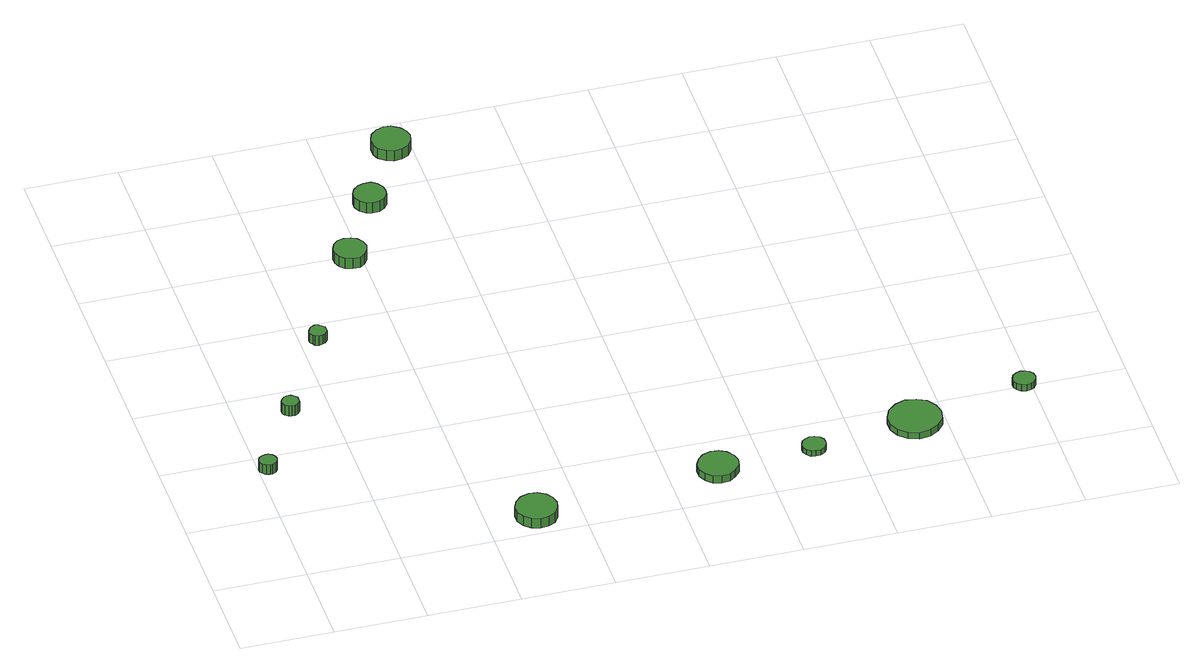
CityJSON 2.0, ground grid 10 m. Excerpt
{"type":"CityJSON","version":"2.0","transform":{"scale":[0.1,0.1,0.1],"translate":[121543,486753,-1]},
"CityObjects":{
"tree1":{"type":"SolitaryVegetationObject","attributes":{"function":"something"},"geometry":[{"type":"MultiSurface","lod":"1","boundaries":[[[0,1,2,3,4,5,6,7,8,9,10,11,12,13,14]],[[15,16,17,18,19,20,21,22,23,24,25,26,27,28,29]],[[0,29,28,1]],[[1,28,27,2]],[[2,27,26,3]],[[3,26,25,4]],[[4,25,24,5]],[[5,24,23,6]],[[6,23,22,7]],[[7,22,21,8]],[[8,21,20,9]],[[9,20,19,10]],[[10,19,18,11]],[[11,18,17,12]],[[12,17,16,13]],[[13,16,15,14]],[[14,15,29,0]]]}]},
"tree2":{"type":"SolitaryVegetationObject","attributes":{"function":"something"},"geometry":[{"type":"MultiSurface","lod":"1","boundaries":[[[30,31,32,33,34,35,36,37,38,39,40,41,42,43,44]],[[45,46,47,48,49,50,51,52,53,54,55,56,57,58,59]],[[30,59,58,31]],[[31,58,57,32]],[[32,57,56,33]],[[33,56,55,34]],[[34,55,54,35]],[[35,54,53,36]],[[36,53,52,37]],[[37,52,51,38]],[[38,51,50,39]],[[39,50,49,40]],[[40,49,48,41]],[[41,48,47,42]],[[42,47,46,43]],[[43,46,45,44]],[[44,45,59,30]]]}]},
"tree3":{"type":"SolitaryVegetationObject","attributes":{"function":"something"},"geometry":[{"type":"MultiSurface","lod":"1","boundaries":[[[60,61,62,63,64,65,66,67,68,69,70,71,72,73,74]],[[75,76,77,78,79,80,81,82,83,84,85,86,87,88,89]],[[60,89,88,61]],[[61,88,87,62]],[[62,87,86,63]],[[63,86,85,64]],[[64,85,84,65]],[[65,84,83,66]],[[66,83,82,67]],[[67,82,81,68]],[[68,81,80,69]],[[69,80,79,70]],[[70,79,78,71]],[[71,78,77,72]],[[72,77,76,73]],[[73,76,75,74]],[[74,75,89,60]]]}]},
"tree4":{"type":"SolitaryVegetationObject","attributes":{"function":"something"},"geometry":[{"type":"MultiSurface","lod":"1","boundaries":[[[90,91,92,93,94,95,96,97,98,99,100,101,102,103,104]],[[105,106,107,108,109,110,111,112,113,114,115,116,117,118,119]],[[90,119,118,91]],[[91,118,117,92]],[[92,117,116,93]],[[93,116,115,94]],[[94,115,114,95]],[[95,114,113,96]],[[96,113,112,97]],[[97,112,111,98]],[[98,111,110,99]],[[99,110,109,100]],[[100,109,108,101]],[[101,108,107,102]],[[102,107,106,103]],[[103,106,105,104]],[[104,105,119,90]]]}]},
"tree5":{"type":"SolitaryVegetationObject","attributes":{"function":"something"},"geometry":[{"type":"MultiSurface","lod":"1","boundaries":[[[120,121,122,123,124,125,126,127,128,129,130,131,132,133,134]],[[135,136,137,138,139,140,141,142,143,144,145,146,147,148,149]],[[120,149,148,121]],[[121,148,147,122]],[[122,147,146,123]],[[123,146,145,124]],[[124,145,144,125]],[[125,144,143,126]],[[126,143,142,127]],[[127,142,141,128]],[[128,141,140,129]],[[129,140,139,130]],[[130,139,138,131]],[[131,138,137,132]],[[132,137,136,133]],[[133,136,135,134]],[[134,135,149,120]]]}]},
"tree6":{"type":"SolitaryVegetationObject","attributes":{"function":"something"},"geometry":[{"type":"MultiSurface","lod":"1","boundaries":[[[150,151,152,153,154,155,156,157,158,159,160,161,162,163,164]],[[165,166,167,168,169,170,171,172,173,174,175,176,177,178,179]],[[150,179,178,151]],[[151,178,177,152]],[[152,177,176,153]],[[153,176,175,154]],[[154,175,174,155]],[[155,174,173,156]],[[156,173,172,157]],[[157,172,171,158]],[[158,171,170,159]],[[159,170,169,160]],[[160,169,168,161]],[[161,168,167,162]],[[162,167,166,163]],[[163,166,165,164]],[[164,165,179,150]]]}]},
"tree7":{"type":"SolitaryVegetationObject","attributes":{"function":"something"},"geometry":[{"type":"MultiSurface","lod":"1","boundaries":[[[180,181,182,183,184,185,186,187,188,189,190,191,192,193,194]],[[195,196,197,198,199,200,201,202,203,204,205,206,207,208,209]],[[180,209,208,181]],[[181,208,207,182]],[[182,207,206,183]],[[183,206,205,184]],[[184,205,204,185]],[[185,204,203,186]],[[186,203,202,187]],[[187,202,201,188]],[[188,201,200,189]],[[189,200,199,190]],[[190,199,198,191]],[[191,198,197,192]],[[192,197,196,193]],[[193,196,195,194]],[[194,195,209,180]]]}]},
"tree8":{"type":"SolitaryVegetationObject","attributes":{"function":"something"},"geometry":[{"type":"MultiSurface","lod":"1","boundaries":[[[210,211,212,213,214,215,216,217,218,219,220,221,222,223,224]],[[225,226,227,228,229,230,231,232,233,234,235,236,237,238,239]],[[210,239,238,211]],[[211,238,237,212]],[[212,237,236,213]],[[213,236,235,214]],[[214,235,234,215]],[[215,234,233,216]],[[216,233,232,217]],[[217,232,231,218]],[[218,231,230,219]],[[219,230,229,220]],[[220,229,228,221]],[[221,228,227,222]],[[222,227,226,223]],[[223,226,225,224]],[[224,225,239,210]]]}]},
"tree9":{"type":"SolitaryVegetationObject","attributes":{"function":"something"},"geometry":[{"type":"MultiSurface","lod":"1","boundaries":[[[240,241,242,243,244,245,246,247,248,249,250,251,252,253,254]],[[255,256,257,258,259,260,261,262,263,264,265,266,267,268,269]],[[240,269,268,241]],[[241,268,267,242]],[[242,267,266,243]],[[243,266,265,244]],[[244,265,264,245]],[[245,264,263,246]],[[246,263,262,247]],[[247,262,261,248]],[[248,261,260,249]],[[249,260,259,250]],[[250,259,258,251]],[[251,258,257,252]],[[252,257,256,253]],[[253,256,255,254]],[[254,255,269,240]]]}]},
"tree10":{"type":"SolitaryVegetationObject","attributes":{"function":"something"},"geometry":[{"type":"MultiSurface","lod":"1","boundaries":[[[270,271,272,273,274,275,276,277,278,279,280,281,282,283,284]],[[285,286,287,288,289,290,291,292,293,294,295,296,297,298,299]],[[270,299,298,271]],[[271,298,297,272]],[[272,297,296,273]],[[273,296,295,274]],[[274,295,294,275]],[[275,294,293,276]],[[276,293,292,277]],[[277,292,291,278]],[[278,291,290,279]],[[279,290,289,280]],[[280,289,288,281]],[[281,288,287,282]],[[282,287,286,283]],[[283,286,285,284]],[[284,285,299,270]]]}]},
"tree11":{"type":"SolitaryVegetationObject","attributes":{"function":"something"},"geometry":[{"type":"MultiSurface","lod":"1","boundaries":[[[300,301,302,303,304,305,306,307,308,309,310,311,312,313,314]],[[315,316,317,318,319,320,321,322,323,324,325,326,327,328,329]],[[300,329,328,301]],[[301,328,327,302]],[[302,327,326,303]],[[303,326,325,304]],[[304,325,324,305]],[[305,324,323,306]],[[306,323,322,307]],[[307,322,321,308]],[[308,321,320,309]],[[309,320,319,310]],[[310,319,318,311]],[[311,318,317,312]],[[312,317,316,313]],[[313,316,315,314]],[[314,315,329,300]]]}]}
},
"vertices":[
[19,177,22],[18,181,22],[16,184,22],[12,186,22],[9,186,22],[5,185,22],[2,183,22],[0,179,22],[0,175,22],[2,172,22],[5,169,22],[9,168,22],[12,168,22],[16,170,22],[18,173,22],[18,173,10],[16,170,10],[12,168,10],[9,168,10],[5,169,10],[2,172,10],[0,175,10],[0,179,10],[2,183,10],[5,185,10],[9,186,10],[12,186,10],[16,184,10],[18,181,10],[19,177,10],
[68,268,20],[68,272,20],[65,275,20],[62,277,20],[58,277,20],[55,276,20],[52,273,20],[50,270,20],[50,266,20],[52,263,20],[55,260,20],[58,259,20],[62,259,20],[65,261,20],[68,264,20],[68,264,7],[65,261,7],[62,259,7],[58,259,7],[55,260,7],[52,263,7],[50,266,7],[50,270,7],[52,273,7],[55,276,7],[58,277,7],[62,277,7],[65,275,7],[68,272,7],[68,268,7],
[128,374,19],[128,378,19],[125,381,19],[122,383,19],[118,384,19],[114,382,19],[112,380,19],[110,376,19],[110,372,19],[112,369,19],[114,366,19],[118,365,19],[122,366,19],[125,367,19],[128,371,19],[128,371,7],[125,367,7],[122,366,7],[118,365,7],[114,366,7],[112,369,7],[110,372,7],[110,376,7],[112,380,7],[114,382,7],[118,384,7],[122,383,7],[125,381,7],[128,378,7],[128,374,7],
[275,31,19],[273,40,19],[268,47,19],[260,52,19],[251,53,19],[242,50,19],[235,44,19],[231,35,19],[231,26,19],[235,18,19],[242,12,19],[251,9,19],[260,10,19],[268,14,19],[273,22,19],[273,22,7],[268,14,7],[260,10,7],[251,9,7],[242,12,7],[235,18,7],[231,26,7],[231,35,7],[235,44,7],[242,50,7],[251,53,7],[260,52,7],[268,47,7],[273,40,7],[275,31,7],
[206,496,20],[204,504,20],[200,510,20],[194,513,20],[186,514,20],[179,512,20],[174,507,20],[171,500,20],[171,493,20],[174,486,20],[179,481,20],[186,479,20],[194,479,20],[200,483,20],[204,489,20],[204,489,7],[200,483,7],[194,479,7],[186,479,7],[179,481,7],[174,486,7],[171,493,7],[171,500,7],[174,507,7],[179,512,7],[186,514,7],[194,513,7],[200,510,7],[204,504,7],[206,496,7],
[249,576,23],[248,583,23],[244,589,23],[238,593,23],[230,593,23],[224,591,23],[218,586,23],[215,580,23],[215,573,23],[218,566,23],[224,561,23],[230,559,23],[238,560,23],[244,563,23],[248,569,23],[248,569,10],[244,563,10],[238,560,10],[230,559,10],[224,561,10],[218,566,10],[215,573,10],[215,580,10],[218,586,10],[224,591,10],[230,593,10],[238,593,10],[244,589,10],[248,583,10],[249,576,10],
[474,52,16],[472,60,16],[466,68,16],[459,72,16],[450,73,16],[441,70,16],[435,64,16],[431,56,16],[431,47,16],[435,39,16],[441,33,16],[450,30,16],[459,31,16],[466,36,16],[472,43,16],[472,43,7],[466,36,7],[459,31,7],[450,30,7],[441,33,7],[435,39,7],[431,47,7],[431,56,7],[435,64,7],[441,70,7],[450,73,7],[459,72,7],[466,68,7],[472,60,7],[474,52,7],
[298,655,25],[296,663,25],[291,670,25],[283,675,25],[275,676,25],[267,673,25],[260,667,25],[257,659,25],[257,650,25],[260,643,25],[267,637,25],[275,634,25],[283,635,25],[291,639,25],[296,646,25],[296,646,12],[291,639,12],[283,635,12],[275,634,12],[267,637,12],[260,643,12],[257,650,12],[257,659,12],[260,667,12],[267,673,12],[275,676,12],[283,675,12],[291,670,12],[296,663,12],[298,655,12],
[569,59,14],[568,64,14],[565,68,14],[560,70,14],[555,71,14],[550,69,14],[546,66,14],[544,61,14],[544,56,14],[546,52,14],[550,48,14],[555,47,14],[560,47,14],[565,50,14],[568,54,14],[568,54,7],[565,50,7],[560,47,7],[555,47,7],[550,48,7],[546,52,7],[544,56,7],[544,61,7],[546,66,7],[550,69,7],[555,71,7],[560,70,7],[565,68,7],[568,64,7],[569,59,7],
[696,74,15],[694,85,15],[687,95,15],[677,100,15],[665,102,15],[654,98,15],[645,90,15],[640,79,15],[640,68,15],[645,57,15],[654,49,15],[665,45,15],[677,47,15],[687,53,15],[694,62,15],[694,62,7],[687,53,7],[677,47,7],[665,45,7],[654,49,7],[645,57,7],[640,68,7],[640,79,7],[645,90,7],[654,98,7],[665,102,7],[677,100,7],[687,95,7],[694,85,7],[696,74,7],
[805,104,15],[804,109,15],[801,113,15],[797,115,15],[792,116,15],[787,114,15],[783,111,15],[781,106,15],[781,101,15],[783,97,15],[787,94,15],[792,92,15],[797,93,15],[801,95,15],[804,99,15],[804,99,7],[801,95,7],[797,93,7],[792,92,7],[787,94,7],[783,97,7],[781,101,7],[781,106,7],[783,111,7],[787,114,7],[792,116,7],[797,115,7],[801,113,7],[804,109,7],[805,104,7]
]}
